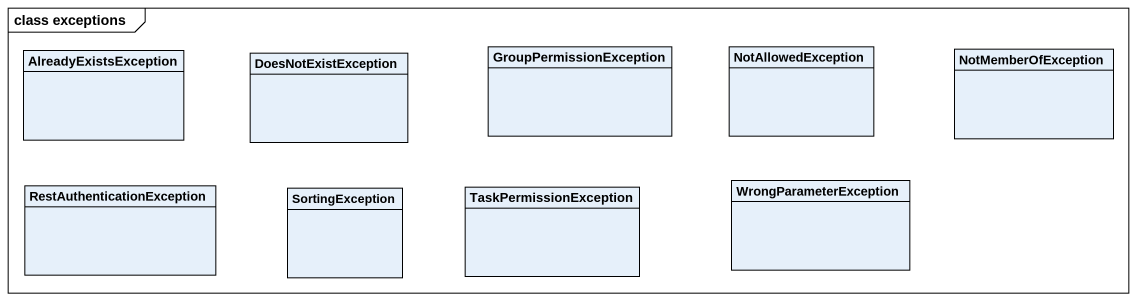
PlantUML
@startuml
mainframe class exceptions
hide circle
hide empty members
class AlreadyExistsException
class DoesNotExistException
class GroupPermissionException
class NotAllowedException
class NotMemberOfException
class RestAuthenticationException
class SortingException
class TaskPermissionException
class WrongParameterException
@enduml
